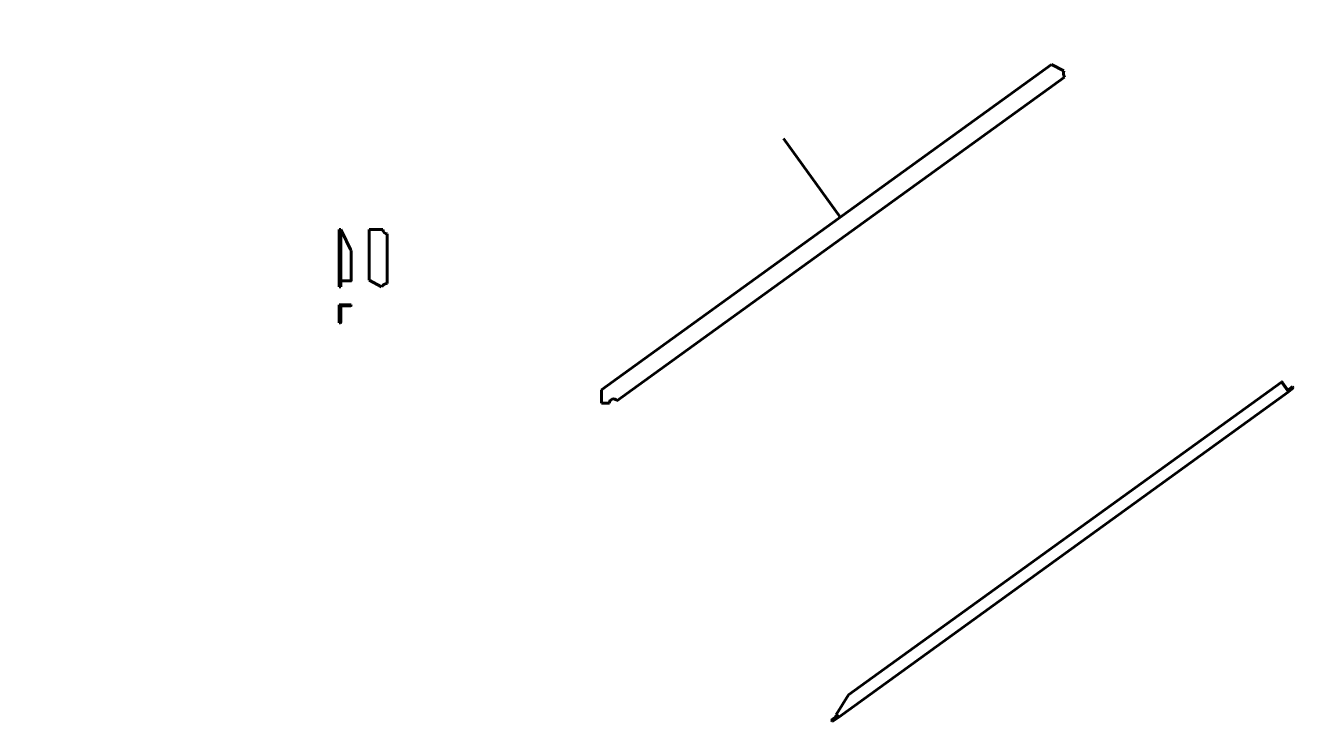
# Model space of a CAD drawing. Header units: millimetres. Extents: x 0 to 1058, y -272 to 309.
import ezdxf

# ---------------------------------------------------------------- set-up
doc = ezdxf.new("R2010")
doc.units = ezdxf.units.MM
doc.linetypes.add('K5LT_BASIC', pattern=[0])
doc.layers.add('Системный слой (1)', color=7, linetype='Continuous', true_color=0x909090)

msp = doc.modelspace()

# ---------------------------------------------------------------- linework, layer by layer
at = {"layer": 'Системный слой (1)', "color": 5, "linetype": 'K5LT_BASIC', "lineweight": 60, "true_color": 0x0000ff}
for p, q in [((480.5, 4.7), (855.5, 276.1)), ((855.5, 276.1), (866, 270.7)), ((493.3, -4.5), (866.4, 265.5)), ((679.8, 148.3), (632.1, 214.4)), ((261.6, 138.3), (261.6, 134.8)), ((263.1, 138.3), (261.6, 138.3)), ((263.1, 138.3), (264.1, 136.2)), ((263.1, 134.8), (263.1, 138.3)), ((286.6, 96), (286.6, 138.3)), ((286.6, 138.3), (298.1, 138.3)), ((261.6, 134.8), (262.6, 134.8)), ((261.6, 93.3), (261.6, 134.8)), ((263.1, 93.3), (263.1, 134.8)), ((264.1, 136.2), (271.1, 121.8)), ((301.6, 93.3), (301.6, 134.8)), ((271.1, 121.8), (271.6, 120.8)), ((271.6, 95.7), (271.6, 120.8)), ((271.1, 95.4), (264.1, 95.4)), ((297.1, 90.6), (286.6, 96)), ((261.6, 93.3), (262.6, 93.3)), ((261.6, 93.3), (261.6, 90.6)), ((263.1, 90.6), (261.6, 90.6)), ((263.1, 90.6), (263.1, 93.3)), ((261.6, 75.6), (261.6, 64.1)), ((263.1, 75.6), (261.6, 75.6)), ((271.6, 75.6), (263.1, 75.6)), ((263.1, 75.6), (263.1, 73.6)), ((264.1, 74.6), (271.1, 74.6)), ((271.6, 75.1), (271.6, 75.6)), ((261.6, 64.1), (261.6, 60.6)), ((263.1, 64.1), (261.6, 64.1)), ((263.1, 64.1), (263.1, 73.6)), ((263.1, 61.1), (263.1, 64.1)), ((261.6, 60.6), (262.6, 60.6)), ((686.5, -250.1), (1047.3, 11)), ((1047.5, 11.2), (1047.3, 11)), ((1047.3, 11), (1053.2, 2.9)), ((1052.1, 5.2), (1048, 10.9)), ((480.5, -6.5), (480.5, 4.7)), ((678.2, -268.5), (1053.2, 2.9)), ((1056.7, 7.3), (1053.1, 4.7)), ((1053.2, 2.9), (1057.5, 6.1)), ((1056.7, 7.3), (1057.5, 6.1)), ((487, -6.5), (480.5, -6.5)), ((676.4, -266), (686.5, -250.1)), ((676.1, -268.1), (671.9, -271.1)), ((672.8, -272.3), (671.9, -271.1)), ((672.8, -272.3), (678.2, -268.5)), ((676.4, -266), (675.8, -266.5)), ((675.8, -266.5), (676.1, -266.9)), ((678.2, -268.5), (676.4, -266))]:
    msp.add_line(p, q, dxfattribs=at)
for centre, radius, start, end in [((870.5, 268.5), 5, 152.9463, 215.8927), ((301.6, 138.3), 3.5, 180, 270), ((301.6, 88.3), 5, 90, 152.9463), ((264.1, 73.6), 1, 90, 180), ((271.1, 75.1), 0.5, 270, 0), ((262.6, 61.1), 0.5, 270, 0), ((490.5, -6.5), 3.5, 35.8927, 180)]:
    msp.add_arc(centre, radius, start, end, dxfattribs=at)
for centre, major_axis, ratio, start_param, end_param in [((264.1, 94.9), (-1, 0), 0.510706, 4.712389, 6.283185), ((271.1, 95.7), (-0.5, 0), 0.510706, 1.570796, 3.141593), ((1047.8, 10.8), (-0.293, 0.405), 0.510706, 4.712389, 6.283185), ((1052.5, 5.5), (-0.586, 0.81), 0.510706, 1.570796, 3.141593), ((675.5, -267.3), (-0.586, 0.81), 0.723684, 3.141593, 4.712389)]:
    msp.add_ellipse(centre, major_axis=major_axis, ratio=ratio, start_param=start_param, end_param=end_param, dxfattribs=at)
for points, knots in [([(262.6, 134.8), (262.6, 134.8), (262.7, 134.8), (262.7, 134.8), (262.8, 134.8), (262.8, 134.8), (262.9, 134.8), (262.9, 134.8), (263, 134.8), (263, 134.8), (263, 134.8), (263, 134.8), (263.1, 134.8), (263.1, 134.8), (263.1, 134.8), (263.1, 134.8)], [0, 0, 0, 0, 2.049784, 2.969875, 3.964754, 5.10244, 6.38254, 7.447537, 8.939884, 10.233002, 10.882501, 11.753458, 12.623554, 14.100367, 16, 16, 16, 16]), ([(263.1, 93.3), (263.1, 93.3), (263.1, 93.3), (263, 93.3), (263, 93.3), (263, 93.3), (262.9, 93.3), (262.9, 93.3), (262.8, 93.3), (262.8, 93.3), (262.7, 93.3), (262.6, 93.3), (262.6, 93.3)], [0, 0, 0, 0, 2.378344, 3.309493, 4.195898, 5.206806, 6.329756, 7.384149, 8.424116, 9.463912, 11.335286, 13, 13, 13, 13])]:
    msp.add_open_spline(points, degree=3, knots=knots, dxfattribs=at)

doc.saveas('drawing.dxf')
